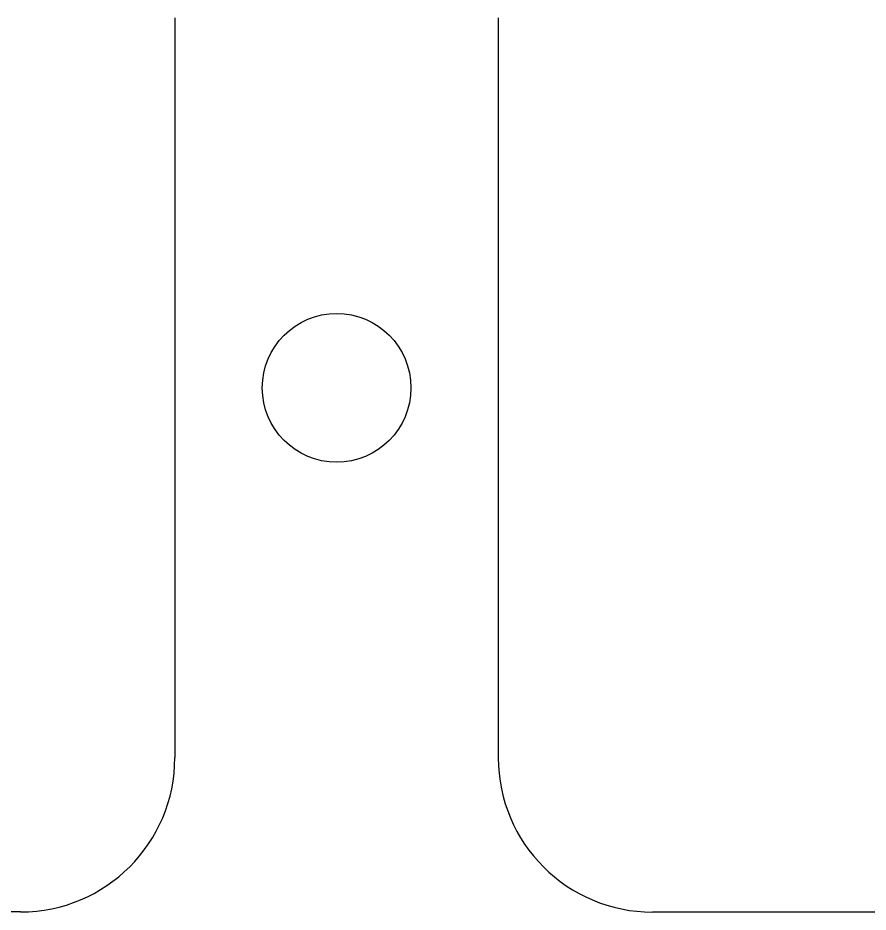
# Model space of a CAD drawing. Header units: millimetres. Extents: x -9 to 276, y -90 to 14.
# Drawn here: x 252.89 to 264.33, y -7.05 to 4.97 of the extents above; entities that cross this region are included whole.
import ezdxf

# ---------------------------------------------------------------- set-up
doc = ezdxf.new("R2010")
doc.units = ezdxf.units.MM
doc.layers.add('BLACK', color=7, linetype='CONTINUOUS')

msp = doc.modelspace()

# ---------------------------------------------------------------- linework, layer by layer
at = {"layer": 'BLACK', "linetype": 'Continuous'}
for p, q in [((255, 4.975), (255, -4.975)), ((259.35145, 4.97295), (259.35145, -4.977051)), ((252.925, -7.05), (242.375, -7.05)), ((271.97645, -7.05205), (261.42645, -7.05205))]:
    msp.add_line(p, q, dxfattribs=at)
at = {"layer": 'BLACK'}
msp.add_circle((257.17645, -0.00205), 1, dxfattribs=at)
for centre, radius, start, end in [((252.925, -4.975), 2.075, 270, 0), ((261.426452, -4.977048), 2.075002, 180.0000828, 269.9999448)]:
    msp.add_arc(centre, radius, start, end, dxfattribs=at)

doc.saveas('drawing.dxf')
